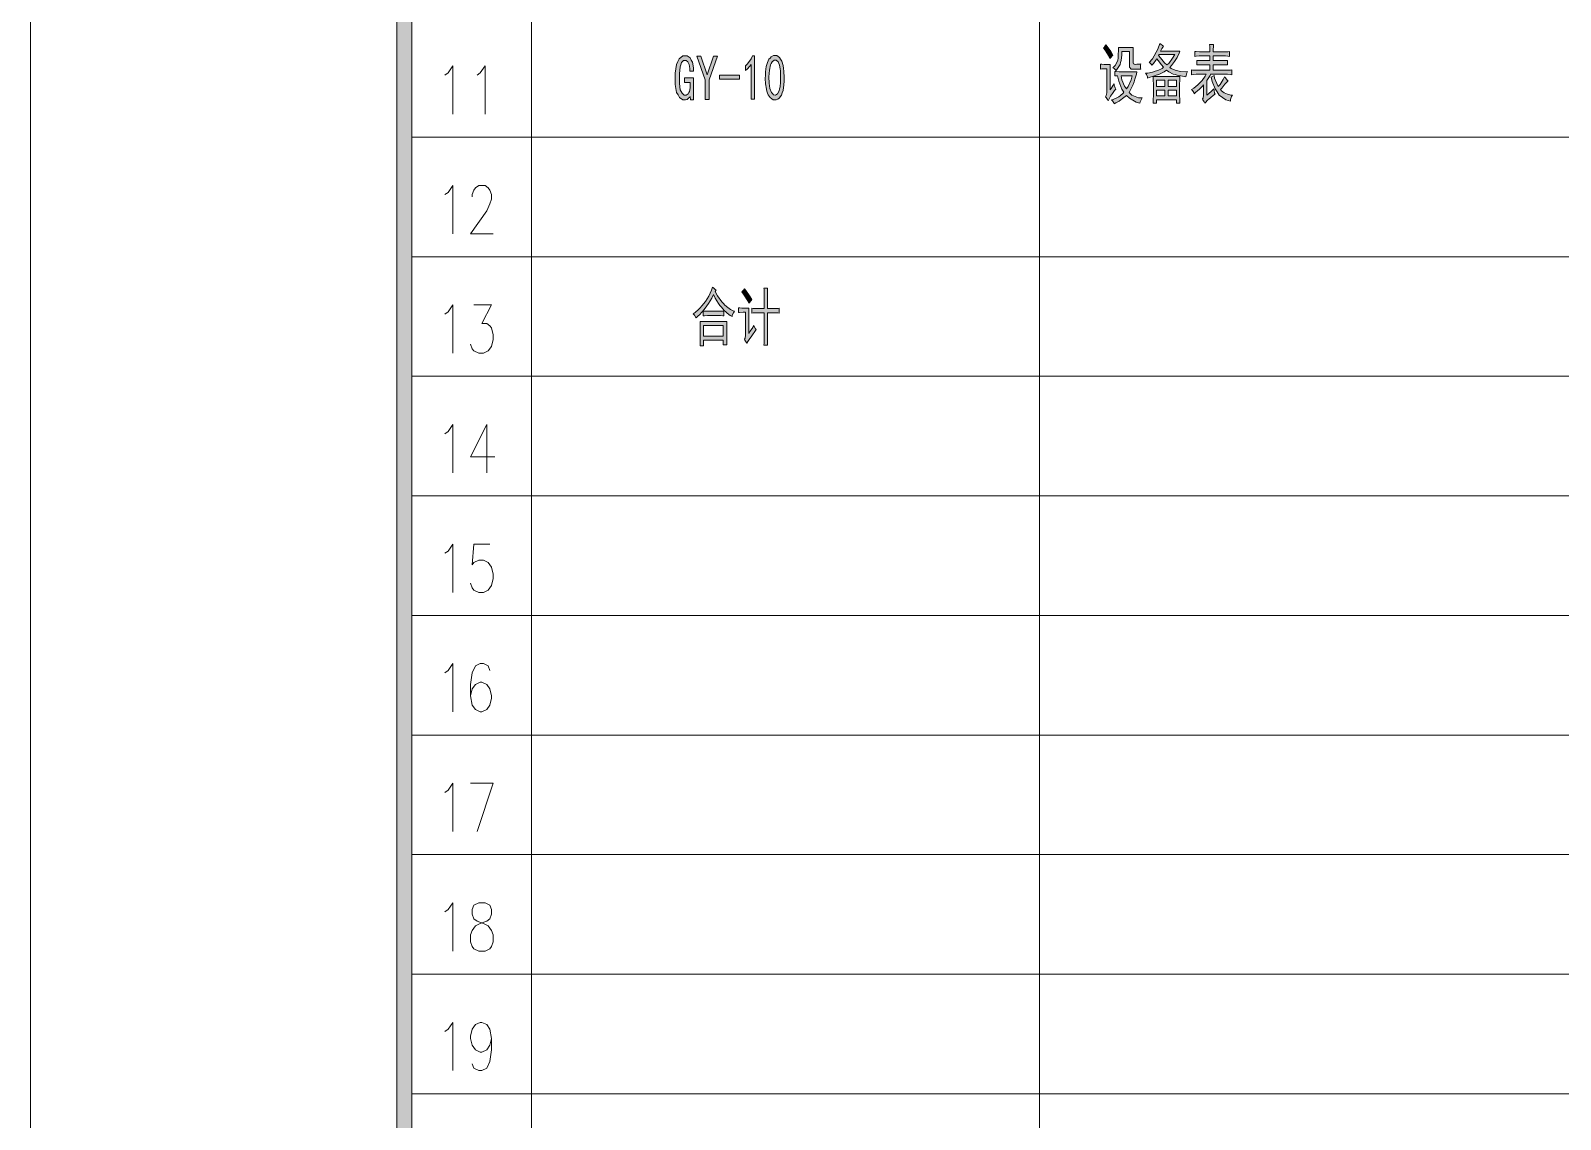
# Model space of a CAD drawing. Header units: millimetres. Extents: x 0 to 207, y 0 to 293.
# Drawn here: x 0 to 100.8, y 76.4 to 148.2 of the extents above; entities that cross this region are included whole.
import ezdxf

# ---------------------------------------------------------------- set-up
doc = ezdxf.new("R2010")
doc.units = ezdxf.units.MM

msp = doc.modelspace()

# ---------------------------------------------------------------- hatches: boundary and pattern name
h = msp.add_hatch(color=0)
h.dxf.hatch_style = 2
h.paths.add_polyline_path([(24.140583, 288.208861), (25.124833, 287.224611), (25.124833, 5.418667), (24.140583, 4.434417)])
h = msp.add_hatch(color=0)
h.dxf.hatch_style = 2
h.paths.add_polyline_path([(70.876583, 147.238861), (70.968306, 147.133028), (71.197611, 146.790833), (71.328139, 146.558), (71.282278, 146.519194), (71.190556, 146.409833), (71.144694, 146.342806), (71.045917, 146.533306), (70.83425, 146.8755), (70.724889, 147.023667), (70.760167, 147.058944), (70.83425, 147.164778)])
h = msp.add_hatch(color=0)
h.paths.add_polyline_path([(73.621194, 145.048111), (73.607083, 145.122194), (73.543583, 145.280944), (73.490667, 145.362083), (73.635306, 145.379722), (73.952806, 145.44675), (74.125667, 145.496139), (74.295, 145.545528), (74.573694, 145.679583), (74.676, 145.760722), (74.541944, 145.919472), (74.323222, 146.201694), (74.235028, 146.325167), (74.164472, 146.226389), (74.002194, 146.011194), (73.910472, 145.894778), (73.857556, 145.961806), (73.765833, 146.053528), (73.7235, 146.078222), (73.949278, 146.325167), (74.305583, 146.949583), (74.432583, 147.323528), (74.492556, 147.274139), (74.6125, 147.189472), (74.676, 147.157722), (74.584278, 147.023667), (74.566639, 146.998972), (74.510194, 146.900194), (74.467861, 146.826111), (75.759028, 146.826111), (75.706111, 146.685), (75.568528, 146.406306), (75.483861, 146.268722), (75.399194, 146.131139), (75.201639, 145.870083), (75.085222, 145.746611), (75.176944, 145.679583), (75.448583, 145.570222), (75.624972, 145.527889), (75.801361, 145.489083), (76.111806, 145.464389), (76.245861, 145.4785), (76.210583, 145.397361), (76.157667, 145.220972), (76.140028, 145.132778), (75.931889, 145.164528), (75.582639, 145.235083), (75.445056, 145.273889), (75.303944, 145.309167), (75.021722, 145.453806), (74.873556, 145.563167), (74.711278, 145.453806), (74.372611, 145.288), (74.196222, 145.231556), (74.016306, 145.171583), (73.730556, 145.079861)])
h.paths.add_polyline_path([(74.351444, 146.543889), (74.474917, 146.378083), (74.746556, 146.060583), (74.89825, 145.912417), (75.021722, 146.01825), (75.275722, 146.360444), (75.409778, 146.593278), (74.386722, 146.593278)])
h = msp.add_hatch(color=0)
h.dxf.hatch_style = 2
h.paths.add_polyline_path([(77.724, 146.776722), (77.724, 146.882556), (77.716944, 147.122444), (77.709889, 147.2565), (77.978, 147.2565), (77.967417, 147.157722), (77.953306, 146.917833), (77.953306, 146.776722), (78.662389, 146.776722), (78.743528, 146.776722), (78.919917, 146.783778), (79.011639, 146.790833), (79.011639, 146.476861), (78.919917, 146.490972), (78.750583, 146.508611), (78.6765, 146.508611), (77.953306, 146.508611), (77.953306, 146.194639), (78.524806, 146.194639), (78.616528, 146.194639), (78.796444, 146.201694), (78.884639, 146.20875), (78.884639, 145.912417), (78.8035, 145.919472), (78.623583, 145.926528), (78.524806, 145.926528), (77.953306, 145.926528), (77.953306, 145.563167), (78.778806, 145.563167), (78.884639, 145.563167), (79.082194, 145.570222), (79.173917, 145.580806), (79.173917, 145.263306), (79.08925, 145.280944), (78.895222, 145.298583), (78.792917, 145.298583), (77.780444, 145.298583), (77.738111, 145.220972), (77.611111, 145.016361), (77.526444, 144.882306), (77.526444, 143.919222), (77.62875, 144.000361), (77.861583, 144.2085), (77.988583, 144.3355), (78.002694, 144.233194), (78.0415, 144.060333), (78.069722, 143.98625), (77.960361, 143.912167), (77.759278, 143.753417), (77.671083, 143.66875), (77.579361, 143.587611), (77.441778, 143.4465), (77.395917, 143.386528), (77.350056, 143.471194), (77.268917, 143.619361), (77.233639, 143.686389), (77.275972, 143.728722), (77.31125, 143.919222), (77.304194, 144.067389), (77.304194, 144.600083), (77.233639, 144.515417), (77.089, 144.363722), (77.014917, 144.293167), (76.937306, 144.222611), (76.782083, 144.085028), (76.700944, 144.018), (76.665667, 144.092083), (76.577472, 144.233194), (76.524556, 144.300222), (76.665667, 144.384889), (76.940833, 144.607139), (77.078417, 144.74825), (77.212472, 144.889361), (77.420611, 145.164528), (77.491167, 145.298583), (76.944361, 145.298583), (76.835, 145.298583), (76.619806, 145.280944), (76.513972, 145.263306), (76.513972, 145.580806), (76.584528, 145.570222), (76.817361, 145.563167), (76.979639, 145.563167), (77.724, 145.563167), (77.724, 145.926528), (77.198361, 145.926528), (77.099583, 145.926528), (76.937306, 145.919472), (76.873806, 145.912417), (76.873806, 146.20875), (76.965528, 146.201694), (77.131333, 146.194639), (77.198361, 146.194639), (77.724, 146.194639), (77.724, 146.508611), (77.141917, 146.508611), (77.032556, 146.508611), (76.827944, 146.490972), (76.736222, 146.476861), (76.736222, 146.808472), (76.820889, 146.790833), (77.053722, 146.776722), (77.198361, 146.776722)])
h = msp.add_hatch(color=0)
h.dxf.hatch_style = 2
h.paths.add_polyline_path([(43.702111, 143.608778), (43.504556, 143.608778), (43.469278, 143.841611), (43.448111, 143.792222), (43.374028, 143.711083), (43.324639, 143.675806), (43.27525, 143.644056), (43.169417, 143.608778), (43.109444, 143.608778), (42.9895, 143.608778), (42.770778, 143.771056), (42.675528, 143.933333), (42.57675, 144.095611), (42.4815, 144.614194), (42.4815, 144.9705), (42.4815, 145.362083), (42.569694, 145.944167), (42.657889, 146.134667), (42.742556, 146.325167), (42.982444, 146.515667), (43.134139, 146.515667), (43.268194, 146.515667), (43.476333, 146.374556), (43.550417, 146.233444), (43.628028, 146.092333), (43.702111, 145.728972), (43.702111, 145.503194), (43.448111, 145.503194), (43.448111, 145.676056), (43.405778, 145.940639), (43.366972, 146.025306), (43.324639, 146.1135), (43.208222, 146.201694), (43.134139, 146.201694), (43.038889, 146.201694), (42.901306, 146.064111), (42.855444, 145.926528), (42.806056, 145.788944), (42.760194, 145.330333), (42.760194, 145.005778), (42.760194, 144.698861), (42.820167, 144.275528), (42.876611, 144.159111), (42.936583, 144.042694), (43.070639, 143.926278), (43.144722, 143.926278), (43.218806, 143.926278), (43.33875, 144.003889), (43.384611, 144.085028), (43.426944, 144.162639), (43.469278, 144.406056), (43.469278, 144.571861), (43.469278, 144.755306), (43.109444, 144.755306), (43.109444, 145.072806), (43.702111, 145.072806)])
h = msp.add_hatch(color=0)
h.dxf.hatch_style = 2
h.paths.add_polyline_path([(45.271972, 146.483917), (44.725167, 144.921111), (44.725167, 143.644056), (44.457056, 143.644056), (44.457056, 144.921111), (43.91025, 146.483917), (44.178361, 146.483917), (44.587583, 145.270361), (44.598167, 145.270361), (45.003861, 146.483917)])
h = msp.add_hatch(color=0)
h.dxf.hatch_style = 2
h.paths.add_polyline_path([(47.490944, 145.951222), (47.416861, 145.841861), (47.222833, 145.63725), (47.109944, 145.534944), (47.109944, 145.852444), (47.254583, 145.993556), (47.490944, 146.325167), (47.586194, 146.515667), (47.723778, 146.515667), (47.723778, 143.661694), (47.490944, 143.661694)])
h = msp.add_hatch(color=0)
h.paths.add_polyline_path([(48.432861, 145.245667), (48.439917, 145.464389), (48.48225, 145.813639), (48.521056, 145.944167), (48.559861, 146.071167), (48.665694, 146.282833), (48.73625, 146.3675), (48.806806, 146.448639), (48.976139, 146.533306), (49.078444, 146.533306), (49.18075, 146.533306), (49.357139, 146.413361), (49.431222, 146.293417), (49.508833, 146.169944), (49.607611, 145.870083), (49.628778, 145.686639), (49.653472, 145.503194), (49.667583, 145.083389), (49.660528, 144.847028), (49.649944, 144.610667), (49.5935, 144.226139), (49.544111, 144.074444), (49.494722, 143.926278), (49.346556, 143.718139), (49.247778, 143.661694), (49.149, 143.601722), (48.951444, 143.615833), (48.852667, 143.686389), (48.753889, 143.756944), (48.612778, 143.943917), (48.573972, 144.056806), (48.531639, 144.173222), (48.475194, 144.420167), (48.457556, 144.547167), (48.439917, 144.677694), (48.425806, 145.026944)])
h.paths.add_polyline_path([(48.676278, 145.344444), (48.658639, 145.118667), (48.67275, 144.709444), (48.700972, 144.533056), (48.729194, 144.353139), (48.824444, 144.099139), (48.891472, 144.025056), (48.9585, 143.950972), (49.096083, 143.92275), (49.166639, 143.968611), (49.233667, 144.014472), (49.335972, 144.194389), (49.367722, 144.331972), (49.399472, 144.469556), (49.431222, 144.769417), (49.431222, 144.931694), (49.431222, 145.090444), (49.424167, 145.386778), (49.417111, 145.520833), (49.406528, 145.651361), (49.353611, 145.894778), (49.311278, 146.000611), (49.268944, 146.109972), (49.152528, 146.222861), (49.078444, 146.226389), (49.004361, 146.229917), (48.877361, 146.124083), (48.820917, 146.01825), (48.768, 145.908889), (48.693917, 145.57375)])
h = msp.add_hatch(color=0)
h.dxf.hatch_style = 2
h.paths.add_polyline_path([(72.644, 145.644306), (72.545222, 145.644306), (72.439389, 145.760722), (72.432333, 145.877139), (72.432333, 146.808472), (71.920806, 146.808472), (71.920806, 146.575639), (71.885528, 146.20875), (71.846722, 146.078222), (71.807917, 145.944167), (71.649167, 145.672528), (71.525694, 145.527889), (71.504528, 145.587861), (71.412806, 145.686639), (71.34225, 145.728972), (71.486889, 145.870083), (71.652694, 146.194639), (71.673861, 146.378083), (71.6915, 146.558), (71.709139, 146.90725), (71.702083, 147.073056), (72.679278, 147.073056), (72.672222, 146.974278), (72.665167, 146.723806), (72.665167, 146.575639), (72.665167, 146.127611), (72.665167, 146.060583), (72.696917, 145.982972), (72.728667, 145.968861), (72.763944, 145.958278), (72.852139, 145.947694), (72.912111, 145.95475), (72.968556, 145.958278), (73.102611, 145.968861), (73.176694, 145.979444), (73.166111, 145.894778), (73.166111, 145.728972), (73.176694, 145.644306)])
h = msp.add_hatch(color=0)
h.dxf.hatch_style = 2
h.paths.add_polyline_path([(46.736, 144.9705), (45.409556, 144.9705), (45.409556, 145.238611), (46.736, 145.238611)])
h = msp.add_hatch(color=0)
h.dxf.hatch_style = 2
h.paths.add_polyline_path([(71.165861, 145.944167), (71.162333, 145.796), (71.155278, 145.464389), (71.155278, 145.280944), (71.155278, 144.268472), (71.229361, 144.36725), (71.359889, 144.568333), (71.412806, 144.667111), (71.426917, 144.582444), (71.486889, 144.409583), (71.525694, 144.317861), (71.451611, 144.219083), (71.314028, 144.028583), (71.247, 143.936861), (71.1835, 143.845139), (71.067083, 143.644056), (71.017694, 143.538222), (70.975361, 143.629944), (70.887167, 143.771056), (70.841306, 143.820444), (70.887167, 143.887472), (70.933028, 144.077972), (70.933028, 144.201444), (70.933028, 145.661944), (70.813083, 145.661944), (70.608472, 145.654889), (70.527333, 145.644306), (70.527333, 145.961806), (70.604944, 145.95475), (70.760167, 145.944167), (70.841306, 145.944167)])
h = msp.add_hatch(color=0)
h.paths.add_polyline_path([(71.458667, 145.4785), (71.550389, 145.471444), (71.758528, 145.464389), (71.874944, 145.464389), (72.922694, 145.464389), (72.887417, 145.312694), (72.792167, 144.984611), (72.728667, 144.808222), (72.668694, 144.628306), (72.502889, 144.275528), (72.400583, 144.102667), (72.584028, 143.926278), (73.014417, 143.746361), (73.257833, 143.735778), (73.211972, 143.661694), (73.141417, 143.488833), (73.12025, 143.386528), (72.869778, 143.464139), (72.42175, 143.718139), (72.224194, 143.901583), (72.150111, 143.834556), (71.970194, 143.689917), (71.864361, 143.612306), (71.758528, 143.534694), (71.53275, 143.404167), (71.412806, 143.354778), (71.388111, 143.421806), (71.299917, 143.545278), (71.236417, 143.60525), (71.363417, 143.637), (71.606833, 143.746361), (71.719722, 143.820444), (71.832611, 143.894528), (72.005472, 144.042694), (72.061917, 144.116778), (71.934917, 144.310806), (71.72325, 144.850556), (71.642111, 145.196278), (71.458667, 145.196278)])
h.paths.add_polyline_path([(72.234778, 144.3355), (72.351194, 144.501306), (72.531111, 144.931694), (72.598139, 145.196278), (71.874944, 145.196278), (71.917278, 144.93875), (72.097194, 144.508361)])
h = msp.add_hatch(color=0)
h.dxf.hatch_style = 2
h.paths.add_polyline_path([(78.002694, 145.213917), (78.0415, 145.041056), (78.182611, 144.681222), (78.281389, 144.501306), (78.397806, 144.631833), (78.605944, 144.949333), (78.697667, 145.132778), (78.750583, 145.055167), (78.874056, 144.914056), (78.941083, 144.850556), (78.891694, 144.822333), (78.775278, 144.720028), (78.711778, 144.642417), (78.64475, 144.561278), (78.507167, 144.384889), (78.433083, 144.282583), (78.489528, 144.201444), (78.662389, 144.070917), (78.778806, 144.028583), (78.895222, 143.982722), (79.110417, 143.926278), (79.209194, 143.919222), (79.156278, 143.8275), (79.092778, 143.629944), (79.082194, 143.520583), (78.785861, 143.619361), (78.351944, 143.926278), (78.217889, 144.134417), (78.080306, 144.342556), (77.879222, 144.822333), (77.815722, 145.0975)])
h = msp.add_hatch(color=0)
h.paths.add_polyline_path([(75.744917, 145.146889), (75.741389, 144.998722), (75.734333, 144.55775), (75.734333, 144.268472), (75.734333, 143.98625), (75.741389, 143.545278), (75.744917, 143.386528), (75.526194, 143.386528), (75.526194, 143.60525), (74.213861, 143.60525), (74.213861, 143.386528), (73.991611, 143.386528), (73.998667, 143.545278), (74.002194, 143.98625), (74.002194, 144.268472), (74.002194, 144.55775), (73.998667, 144.998722), (73.991611, 145.146889)])
h.paths.add_polyline_path([(75.526194, 144.501306), (75.526194, 144.899944), (74.968806, 144.899944), (74.968806, 144.501306)])
h.paths.add_polyline_path([(74.757139, 144.501306), (74.757139, 144.899944), (74.213861, 144.899944), (74.213861, 144.501306)])
h.paths.add_polyline_path([(75.526194, 143.869833), (75.526194, 144.250833), (74.968806, 144.250833), (74.968806, 143.869833)])
h.paths.add_polyline_path([(74.757139, 143.869833), (74.757139, 144.250833), (74.213861, 144.250833), (74.213861, 143.869833)])
h = msp.add_hatch(color=0)
h.dxf.hatch_style = 2
h.paths.add_polyline_path([(45.120278, 130.982861), (45.286083, 130.693583), (45.56125, 130.294944), (45.663556, 130.185583), (45.769389, 130.07975), (45.959889, 129.913944), (46.048083, 129.853972), (46.136278, 129.797528), (46.305611, 129.705806), (46.38675, 129.670528), (46.326778, 129.578806), (46.252694, 129.405944), (46.235056, 129.321278), (46.118639, 129.398889), (45.9105, 129.554111), (45.81525, 129.638778), (45.723528, 129.719917), (45.533028, 129.931583), (45.437778, 130.062111), (45.342528, 130.189111), (45.123806, 130.541889), (45.003861, 130.767667), (44.890972, 130.541889), (44.675778, 130.175), (44.566417, 130.026833), (44.460583, 129.882194), (44.277139, 129.656417), (44.199528, 129.57175), (44.125444, 129.487083), (43.956111, 129.321278), (43.864389, 129.240139), (43.853806, 129.271889), (43.758556, 129.405944), (43.677417, 129.504722), (43.800889, 129.589389), (44.033722, 129.786944), (44.143083, 129.903361), (44.252444, 130.019778), (44.474694, 130.316111), (44.584056, 130.4925), (44.693417, 130.672417), (44.873333, 131.056944), (44.943889, 131.265083), (45.007389, 131.208639), (45.123806, 131.116917), (45.176722, 131.081639)])
h = msp.add_hatch(color=0)
h.dxf.hatch_style = 2
h.paths.add_polyline_path([(47.060556, 131.148667), (47.134639, 131.042833), (47.374528, 130.693583), (47.536806, 130.450167), (47.483889, 130.386667), (47.385111, 130.259667), (47.33925, 130.203222), (47.265167, 130.361972), (47.035861, 130.732389), (46.884167, 130.951111), (46.9265, 130.989917), (47.014694, 131.092222)])
h = msp.add_hatch(color=0)
h.dxf.hatch_style = 2
h.paths.add_polyline_path([(48.351722, 129.853972), (48.351722, 130.683), (48.351722, 130.848806), (48.344667, 131.106333), (48.337611, 131.198056), (48.581028, 131.198056), (48.5775, 131.092222), (48.570444, 130.901722), (48.570444, 130.817056), (48.570444, 129.853972), (49.046694, 129.853972), (49.11725, 129.853972), (49.268944, 129.861028), (49.350083, 129.871611), (49.350083, 129.554111), (49.261889, 129.564694), (49.11725, 129.57175), (49.060806, 129.57175), (48.570444, 129.57175), (48.570444, 127.910167), (48.570444, 127.811389), (48.5775, 127.5715), (48.581028, 127.430389), (48.337611, 127.430389), (48.344667, 127.5715), (48.351722, 127.804333), (48.351722, 127.896056), (48.351722, 129.57175), (47.896639, 129.57175), (47.808444, 129.57175), (47.635583, 129.564694), (47.547389, 129.554111), (47.547389, 129.871611), (47.635583, 129.861028), (47.797861, 129.853972), (47.871944, 129.853972)])
h = msp.add_hatch(color=0)
h.dxf.hatch_style = 2
h.paths.add_polyline_path([(45.374278, 129.670528), (45.466, 129.670528), (45.631806, 129.681111), (45.698833, 129.688167), (45.698833, 129.374194), (45.62475, 129.38125), (45.466, 129.388306), (45.384861, 129.388306), (44.73575, 129.388306), (44.612278, 129.388306), (44.414722, 129.38125), (44.340639, 129.374194), (44.340639, 129.688167), (44.45, 129.681111), (44.647556, 129.670528), (44.73575, 129.670528)])
h = msp.add_hatch(color=0)
h.dxf.hatch_style = 2
h.paths.add_polyline_path([(47.349833, 129.885722), (47.346306, 129.7305), (47.33925, 129.398889), (47.33925, 129.2225), (47.33925, 128.210028), (47.438028, 128.351139), (47.59325, 128.608667), (47.653222, 128.725083), (47.6885, 128.658056), (47.769639, 128.524), (47.8155, 128.4605), (47.490944, 127.994833), (47.413333, 127.885472), (47.268694, 127.670278), (47.198139, 127.560917), (47.159333, 127.638528), (47.081722, 127.769056), (47.049972, 127.829028), (47.088778, 127.896056), (47.124056, 128.093611), (47.117, 128.227667), (47.117, 129.6035), (46.961778, 129.6035), (46.728944, 129.596444), (46.654861, 129.589389), (46.654861, 129.903361), (46.746583, 129.896306), (46.873583, 129.885722), (46.908861, 129.885722)])
h = msp.add_hatch(color=0)
h.paths.add_polyline_path([(45.896389, 128.989667), (45.892861, 128.908528), (45.885806, 128.524), (45.885806, 128.227667), (45.885806, 127.927806), (45.892861, 127.536222), (45.896389, 127.448028), (45.652972, 127.448028), (45.652972, 127.762), (44.361806, 127.762), (44.361806, 127.395111), (44.1325, 127.395111), (44.136028, 127.497417), (44.143083, 127.878417), (44.143083, 128.160639), (44.143083, 128.449917), (44.136028, 128.866194), (44.1325, 128.989667)])
h.paths.add_polyline_path([(45.652972, 128.026583), (45.652972, 128.725083), (44.361806, 128.725083), (44.361806, 128.026583)])

# ---------------------------------------------------------------- linework, layer by layer
at = {"color": 0, "lineweight": 0}
for points in [[(0, 0), (206.918278, 0), (206.918278, 292.643278), (0, 292.643278)], [(24.140583, 288.208861), (25.124833, 287.224611), (25.124833, 5.418667), (24.140583, 4.434417)], [(70.876583, 147.238861), (70.968306, 147.133028), (71.197611, 146.790833), (71.328139, 146.558), (71.282278, 146.519194), (71.190556, 146.409833), (71.144694, 146.342806), (71.045917, 146.533306), (70.83425, 146.8755), (70.724889, 147.023667), (70.760167, 147.058944), (70.83425, 147.164778)], [(73.621194, 145.048111), (73.607083, 145.122194), (73.543583, 145.280944), (73.490667, 145.362083), (73.635306, 145.379722), (73.952806, 145.44675), (74.125667, 145.496139), (74.295, 145.545528), (74.573694, 145.679583), (74.676, 145.760722), (74.541944, 145.919472), (74.323222, 146.201694), (74.235028, 146.325167), (74.164472, 146.226389), (74.002194, 146.011194), (73.910472, 145.894778), (73.857556, 145.961806), (73.765833, 146.053528), (73.7235, 146.078222), (73.949278, 146.325167), (74.305583, 146.949583), (74.432583, 147.323528), (74.492556, 147.274139), (74.6125, 147.189472), (74.676, 147.157722), (74.584278, 147.023667), (74.566639, 146.998972), (74.510194, 146.900194), (74.467861, 146.826111), (75.759028, 146.826111), (75.706111, 146.685), (75.568528, 146.406306), (75.483861, 146.268722), (75.399194, 146.131139), (75.201639, 145.870083), (75.085222, 145.746611), (75.176944, 145.679583), (75.448583, 145.570222), (75.624972, 145.527889), (75.801361, 145.489083), (76.111806, 145.464389), (76.245861, 145.4785), (76.210583, 145.397361), (76.157667, 145.220972), (76.140028, 145.132778), (75.931889, 145.164528), (75.582639, 145.235083), (75.445056, 145.273889), (75.303944, 145.309167), (75.021722, 145.453806), (74.873556, 145.563167), (74.711278, 145.453806), (74.372611, 145.288), (74.196222, 145.231556), (74.016306, 145.171583), (73.730556, 145.079861)], [(77.724, 146.776722), (77.724, 146.882556), (77.716944, 147.122444), (77.709889, 147.2565), (77.978, 147.2565), (77.967417, 147.157722), (77.953306, 146.917833), (77.953306, 146.776722), (78.662389, 146.776722), (78.743528, 146.776722), (78.919917, 146.783778), (79.011639, 146.790833), (79.011639, 146.476861), (78.919917, 146.490972), (78.750583, 146.508611), (78.6765, 146.508611), (77.953306, 146.508611), (77.953306, 146.194639), (78.524806, 146.194639), (78.616528, 146.194639), (78.796444, 146.201694), (78.884639, 146.20875), (78.884639, 145.912417), (78.8035, 145.919472), (78.623583, 145.926528), (78.524806, 145.926528), (77.953306, 145.926528), (77.953306, 145.563167), (78.778806, 145.563167), (78.884639, 145.563167), (79.082194, 145.570222), (79.173917, 145.580806), (79.173917, 145.263306), (79.08925, 145.280944), (78.895222, 145.298583), (78.792917, 145.298583), (77.780444, 145.298583), (77.738111, 145.220972), (77.611111, 145.016361), (77.526444, 144.882306), (77.526444, 143.919222), (77.62875, 144.000361), (77.861583, 144.2085), (77.988583, 144.3355), (78.002694, 144.233194), (78.0415, 144.060333), (78.069722, 143.98625), (77.960361, 143.912167), (77.759278, 143.753417), (77.671083, 143.66875), (77.579361, 143.587611), (77.441778, 143.4465), (77.395917, 143.386528), (77.350056, 143.471194), (77.268917, 143.619361), (77.233639, 143.686389), (77.275972, 143.728722), (77.31125, 143.919222), (77.304194, 144.067389), (77.304194, 144.600083), (77.233639, 144.515417), (77.089, 144.363722), (77.014917, 144.293167), (76.937306, 144.222611), (76.782083, 144.085028), (76.700944, 144.018), (76.665667, 144.092083), (76.577472, 144.233194), (76.524556, 144.300222), (76.665667, 144.384889), (76.940833, 144.607139), (77.078417, 144.74825), (77.212472, 144.889361), (77.420611, 145.164528), (77.491167, 145.298583), (76.944361, 145.298583), (76.835, 145.298583), (76.619806, 145.280944), (76.513972, 145.263306), (76.513972, 145.580806), (76.584528, 145.570222), (76.817361, 145.563167), (76.979639, 145.563167), (77.724, 145.563167), (77.724, 145.926528), (77.198361, 145.926528), (77.099583, 145.926528), (76.937306, 145.919472), (76.873806, 145.912417), (76.873806, 146.20875), (76.965528, 146.201694), (77.131333, 146.194639), (77.198361, 146.194639), (77.724, 146.194639), (77.724, 146.508611), (77.141917, 146.508611), (77.032556, 146.508611), (76.827944, 146.490972), (76.736222, 146.476861), (76.736222, 146.808472), (76.820889, 146.790833), (77.053722, 146.776722), (77.198361, 146.776722)], [(43.702111, 143.608778), (43.504556, 143.608778), (43.469278, 143.841611), (43.448111, 143.792222), (43.374028, 143.711083), (43.324639, 143.675806), (43.27525, 143.644056), (43.169417, 143.608778), (43.109444, 143.608778), (42.9895, 143.608778), (42.770778, 143.771056), (42.675528, 143.933333), (42.57675, 144.095611), (42.4815, 144.614194), (42.4815, 144.9705), (42.4815, 145.362083), (42.569694, 145.944167), (42.657889, 146.134667), (42.742556, 146.325167), (42.982444, 146.515667), (43.134139, 146.515667), (43.268194, 146.515667), (43.476333, 146.374556), (43.550417, 146.233444), (43.628028, 146.092333), (43.702111, 145.728972), (43.702111, 145.503194), (43.448111, 145.503194), (43.448111, 145.676056), (43.405778, 145.940639), (43.366972, 146.025306), (43.324639, 146.1135), (43.208222, 146.201694), (43.134139, 146.201694), (43.038889, 146.201694), (42.901306, 146.064111), (42.855444, 145.926528), (42.806056, 145.788944), (42.760194, 145.330333), (42.760194, 145.005778), (42.760194, 144.698861), (42.820167, 144.275528), (42.876611, 144.159111), (42.936583, 144.042694), (43.070639, 143.926278), (43.144722, 143.926278), (43.218806, 143.926278), (43.33875, 144.003889), (43.384611, 144.085028), (43.426944, 144.162639), (43.469278, 144.406056), (43.469278, 144.571861), (43.469278, 144.755306), (43.109444, 144.755306), (43.109444, 145.072806), (43.702111, 145.072806)], [(45.271972, 146.483917), (44.725167, 144.921111), (44.725167, 143.644056), (44.457056, 143.644056), (44.457056, 144.921111), (43.91025, 146.483917), (44.178361, 146.483917), (44.587583, 145.270361), (44.598167, 145.270361), (45.003861, 146.483917)], [(47.490944, 145.951222), (47.416861, 145.841861), (47.222833, 145.63725), (47.109944, 145.534944), (47.109944, 145.852444), (47.254583, 145.993556), (47.490944, 146.325167), (47.586194, 146.515667), (47.723778, 146.515667), (47.723778, 143.661694), (47.490944, 143.661694)], [(48.432861, 145.245667), (48.439917, 145.464389), (48.48225, 145.813639), (48.521056, 145.944167), (48.559861, 146.071167), (48.665694, 146.282833), (48.73625, 146.3675), (48.806806, 146.448639), (48.976139, 146.533306), (49.078444, 146.533306), (49.18075, 146.533306), (49.357139, 146.413361), (49.431222, 146.293417), (49.508833, 146.169944), (49.607611, 145.870083), (49.628778, 145.686639), (49.653472, 145.503194), (49.667583, 145.083389), (49.660528, 144.847028), (49.649944, 144.610667), (49.5935, 144.226139), (49.544111, 144.074444), (49.494722, 143.926278), (49.346556, 143.718139), (49.247778, 143.661694), (49.149, 143.601722), (48.951444, 143.615833), (48.852667, 143.686389), (48.753889, 143.756944), (48.612778, 143.943917), (48.573972, 144.056806), (48.531639, 144.173222), (48.475194, 144.420167), (48.457556, 144.547167), (48.439917, 144.677694), (48.425806, 145.026944)], [(48.676278, 145.344444), (48.658639, 145.118667), (48.67275, 144.709444), (48.700972, 144.533056), (48.729194, 144.353139), (48.824444, 144.099139), (48.891472, 144.025056), (48.9585, 143.950972), (49.096083, 143.92275), (49.166639, 143.968611), (49.233667, 144.014472), (49.335972, 144.194389), (49.367722, 144.331972), (49.399472, 144.469556), (49.431222, 144.769417), (49.431222, 144.931694), (49.431222, 145.090444), (49.424167, 145.386778), (49.417111, 145.520833), (49.406528, 145.651361), (49.353611, 145.894778), (49.311278, 146.000611), (49.268944, 146.109972), (49.152528, 146.222861), (49.078444, 146.226389), (49.004361, 146.229917), (48.877361, 146.124083), (48.820917, 146.01825), (48.768, 145.908889), (48.693917, 145.57375)], [(72.644, 145.644306), (72.545222, 145.644306), (72.439389, 145.760722), (72.432333, 145.877139), (72.432333, 146.808472), (71.920806, 146.808472), (71.920806, 146.575639), (71.885528, 146.20875), (71.846722, 146.078222), (71.807917, 145.944167), (71.649167, 145.672528), (71.525694, 145.527889), (71.504528, 145.587861), (71.412806, 145.686639), (71.34225, 145.728972), (71.486889, 145.870083), (71.652694, 146.194639), (71.673861, 146.378083), (71.6915, 146.558), (71.709139, 146.90725), (71.702083, 147.073056), (72.679278, 147.073056), (72.672222, 146.974278), (72.665167, 146.723806), (72.665167, 146.575639), (72.665167, 146.127611), (72.665167, 146.060583), (72.696917, 145.982972), (72.728667, 145.968861), (72.763944, 145.958278), (72.852139, 145.947694), (72.912111, 145.95475), (72.968556, 145.958278), (73.102611, 145.968861), (73.176694, 145.979444), (73.166111, 145.894778), (73.166111, 145.728972), (73.176694, 145.644306)], [(74.351444, 146.543889), (74.474917, 146.378083), (74.746556, 146.060583), (74.89825, 145.912417), (75.021722, 146.01825), (75.275722, 146.360444), (75.409778, 146.593278), (74.386722, 146.593278)], [(46.736, 144.9705), (45.409556, 144.9705), (45.409556, 145.238611), (46.736, 145.238611)], [(71.165861, 145.944167), (71.162333, 145.796), (71.155278, 145.464389), (71.155278, 145.280944), (71.155278, 144.268472), (71.229361, 144.36725), (71.359889, 144.568333), (71.412806, 144.667111), (71.426917, 144.582444), (71.486889, 144.409583), (71.525694, 144.317861), (71.451611, 144.219083), (71.314028, 144.028583), (71.247, 143.936861), (71.1835, 143.845139), (71.067083, 143.644056), (71.017694, 143.538222), (70.975361, 143.629944), (70.887167, 143.771056), (70.841306, 143.820444), (70.887167, 143.887472), (70.933028, 144.077972), (70.933028, 144.201444), (70.933028, 145.661944), (70.813083, 145.661944), (70.608472, 145.654889), (70.527333, 145.644306), (70.527333, 145.961806), (70.604944, 145.95475), (70.760167, 145.944167), (70.841306, 145.944167)], [(71.458667, 145.4785), (71.550389, 145.471444), (71.758528, 145.464389), (71.874944, 145.464389), (72.922694, 145.464389), (72.887417, 145.312694), (72.792167, 144.984611), (72.728667, 144.808222), (72.668694, 144.628306), (72.502889, 144.275528), (72.400583, 144.102667), (72.584028, 143.926278), (73.014417, 143.746361), (73.257833, 143.735778), (73.211972, 143.661694), (73.141417, 143.488833), (73.12025, 143.386528), (72.869778, 143.464139), (72.42175, 143.718139), (72.224194, 143.901583), (72.150111, 143.834556), (71.970194, 143.689917), (71.864361, 143.612306), (71.758528, 143.534694), (71.53275, 143.404167), (71.412806, 143.354778), (71.388111, 143.421806), (71.299917, 143.545278), (71.236417, 143.60525), (71.363417, 143.637), (71.606833, 143.746361), (71.719722, 143.820444), (71.832611, 143.894528), (72.005472, 144.042694), (72.061917, 144.116778), (71.934917, 144.310806), (71.72325, 144.850556), (71.642111, 145.196278), (71.458667, 145.196278)], [(78.002694, 145.213917), (78.0415, 145.041056), (78.182611, 144.681222), (78.281389, 144.501306), (78.397806, 144.631833), (78.605944, 144.949333), (78.697667, 145.132778), (78.750583, 145.055167), (78.874056, 144.914056), (78.941083, 144.850556), (78.891694, 144.822333), (78.775278, 144.720028), (78.711778, 144.642417), (78.64475, 144.561278), (78.507167, 144.384889), (78.433083, 144.282583), (78.489528, 144.201444), (78.662389, 144.070917), (78.778806, 144.028583), (78.895222, 143.982722), (79.110417, 143.926278), (79.209194, 143.919222), (79.156278, 143.8275), (79.092778, 143.629944), (79.082194, 143.520583), (78.785861, 143.619361), (78.351944, 143.926278), (78.217889, 144.134417), (78.080306, 144.342556), (77.879222, 144.822333), (77.815722, 145.0975)], [(72.234778, 144.3355), (72.351194, 144.501306), (72.531111, 144.931694), (72.598139, 145.196278), (71.874944, 145.196278), (71.917278, 144.93875), (72.097194, 144.508361)], [(75.744917, 145.146889), (75.741389, 144.998722), (75.734333, 144.55775), (75.734333, 144.268472), (75.734333, 143.98625), (75.741389, 143.545278), (75.744917, 143.386528), (75.526194, 143.386528), (75.526194, 143.60525), (74.213861, 143.60525), (74.213861, 143.386528), (73.991611, 143.386528), (73.998667, 143.545278), (74.002194, 143.98625), (74.002194, 144.268472), (74.002194, 144.55775), (73.998667, 144.998722), (73.991611, 145.146889)], [(74.757139, 144.501306), (74.757139, 144.899944), (74.213861, 144.899944), (74.213861, 144.501306)], [(74.757139, 143.869833), (74.757139, 144.250833), (74.213861, 144.250833), (74.213861, 143.869833)], [(75.526194, 144.501306), (75.526194, 144.899944), (74.968806, 144.899944), (74.968806, 144.501306)], [(75.526194, 143.869833), (75.526194, 144.250833), (74.968806, 144.250833), (74.968806, 143.869833)], [(45.120278, 130.982861), (45.286083, 130.693583), (45.56125, 130.294944), (45.663556, 130.185583), (45.769389, 130.07975), (45.959889, 129.913944), (46.048083, 129.853972), (46.136278, 129.797528), (46.305611, 129.705806), (46.38675, 129.670528), (46.326778, 129.578806), (46.252694, 129.405944), (46.235056, 129.321278), (46.118639, 129.398889), (45.9105, 129.554111), (45.81525, 129.638778), (45.723528, 129.719917), (45.533028, 129.931583), (45.437778, 130.062111), (45.342528, 130.189111), (45.123806, 130.541889), (45.003861, 130.767667), (44.890972, 130.541889), (44.675778, 130.175), (44.566417, 130.026833), (44.460583, 129.882194), (44.277139, 129.656417), (44.199528, 129.57175), (44.125444, 129.487083), (43.956111, 129.321278), (43.864389, 129.240139), (43.853806, 129.271889), (43.758556, 129.405944), (43.677417, 129.504722), (43.800889, 129.589389), (44.033722, 129.786944), (44.143083, 129.903361), (44.252444, 130.019778), (44.474694, 130.316111), (44.584056, 130.4925), (44.693417, 130.672417), (44.873333, 131.056944), (44.943889, 131.265083), (45.007389, 131.208639), (45.123806, 131.116917), (45.176722, 131.081639)], [(47.060556, 131.148667), (47.134639, 131.042833), (47.374528, 130.693583), (47.536806, 130.450167), (47.483889, 130.386667), (47.385111, 130.259667), (47.33925, 130.203222), (47.265167, 130.361972), (47.035861, 130.732389), (46.884167, 130.951111), (46.9265, 130.989917), (47.014694, 131.092222)], [(48.351722, 129.853972), (48.351722, 130.683), (48.351722, 130.848806), (48.344667, 131.106333), (48.337611, 131.198056), (48.581028, 131.198056), (48.5775, 131.092222), (48.570444, 130.901722), (48.570444, 130.817056), (48.570444, 129.853972), (49.046694, 129.853972), (49.11725, 129.853972), (49.268944, 129.861028), (49.350083, 129.871611), (49.350083, 129.554111), (49.261889, 129.564694), (49.11725, 129.57175), (49.060806, 129.57175), (48.570444, 129.57175), (48.570444, 127.910167), (48.570444, 127.811389), (48.5775, 127.5715), (48.581028, 127.430389), (48.337611, 127.430389), (48.344667, 127.5715), (48.351722, 127.804333), (48.351722, 127.896056), (48.351722, 129.57175), (47.896639, 129.57175), (47.808444, 129.57175), (47.635583, 129.564694), (47.547389, 129.554111), (47.547389, 129.871611), (47.635583, 129.861028), (47.797861, 129.853972), (47.871944, 129.853972)], [(45.374278, 129.670528), (45.466, 129.670528), (45.631806, 129.681111), (45.698833, 129.688167), (45.698833, 129.374194), (45.62475, 129.38125), (45.466, 129.388306), (45.384861, 129.388306), (44.73575, 129.388306), (44.612278, 129.388306), (44.414722, 129.38125), (44.340639, 129.374194), (44.340639, 129.688167), (44.45, 129.681111), (44.647556, 129.670528), (44.73575, 129.670528)], [(47.349833, 129.885722), (47.346306, 129.7305), (47.33925, 129.398889), (47.33925, 129.2225), (47.33925, 128.210028), (47.438028, 128.351139), (47.59325, 128.608667), (47.653222, 128.725083), (47.6885, 128.658056), (47.769639, 128.524), (47.8155, 128.4605), (47.490944, 127.994833), (47.413333, 127.885472), (47.268694, 127.670278), (47.198139, 127.560917), (47.159333, 127.638528), (47.081722, 127.769056), (47.049972, 127.829028), (47.088778, 127.896056), (47.124056, 128.093611), (47.117, 128.227667), (47.117, 129.6035), (46.961778, 129.6035), (46.728944, 129.596444), (46.654861, 129.589389), (46.654861, 129.903361), (46.746583, 129.896306), (46.873583, 129.885722), (46.908861, 129.885722)], [(45.896389, 128.989667), (45.892861, 128.908528), (45.885806, 128.524), (45.885806, 128.227667), (45.885806, 127.927806), (45.892861, 127.536222), (45.896389, 127.448028), (45.652972, 127.448028), (45.652972, 127.762), (44.361806, 127.762), (44.361806, 127.395111), (44.1325, 127.395111), (44.136028, 127.497417), (44.143083, 127.878417), (44.143083, 128.160639), (44.143083, 128.449917), (44.136028, 128.866194), (44.1325, 128.989667)], [(45.652972, 128.026583), (45.652972, 128.725083), (44.361806, 128.725083), (44.361806, 128.026583)], [(29.534556, 90.674472), (29.217056, 90.522778), (29.111222, 90.219389), (29.111222, 89.916), (29.217056, 89.612611), (29.428722, 89.460917), (29.852056, 89.309222), (30.169556, 89.157528), (30.38475, 88.854139), (30.490583, 88.55075), (30.490583, 88.095667), (30.38475, 87.792278), (30.278917, 87.640583), (29.957889, 87.488889), (29.534556, 87.488889), (29.217056, 87.640583), (29.111222, 87.792278), (29.005389, 88.095667), (29.005389, 88.55075), (29.111222, 88.854139), (29.322889, 89.157528), (29.640389, 89.309222), (30.063722, 89.460917), (30.278917, 89.612611), (30.38475, 89.916), (30.38475, 90.219389), (30.278917, 90.522778), (29.957889, 90.674472)]]:
    msp.add_lwpolyline(points, close=True, dxfattribs=at)
for points in [[(33.009417, 242.637028), (33.009417, 15.889111)], [(66.509194, 242.637028), (66.509194, 15.889111)], [(27.305, 145.245667), (27.516667, 145.397361), (27.837694, 145.852444), (27.837694, 142.666861)], [(29.428722, 145.245667), (29.640389, 145.397361), (29.957889, 145.852444), (29.957889, 142.666861)], [(25.124833, 141.149917), (201.9935, 141.149917)], [(27.305, 137.361083), (27.516667, 137.512778), (27.837694, 137.967861), (27.837694, 134.785806)], [(29.111222, 137.209389), (29.111222, 137.361083), (29.217056, 137.664472), (29.322889, 137.816167), (29.534556, 137.967861), (29.957889, 137.967861), (30.169556, 137.816167), (30.278917, 137.664472), (30.38475, 137.361083), (30.38475, 137.061222), (30.278917, 136.757833), (30.063722, 136.30275), (29.005389, 134.785806), (30.490583, 134.785806)], [(25.124833, 133.265333), (201.9935, 133.265333)], [(27.305, 129.480028), (27.516667, 129.631722), (27.837694, 130.086806), (27.837694, 126.90475)], [(29.217056, 130.086806), (30.38475, 130.086806), (29.746222, 128.87325), (30.063722, 128.87325), (30.278917, 128.721556), (30.38475, 128.569861), (30.490583, 128.114778), (30.490583, 127.811389), (30.38475, 127.356306), (30.169556, 127.052917), (29.852056, 126.90475), (29.534556, 126.90475), (29.217056, 127.052917), (29.111222, 127.204611), (29.005389, 127.508)], [(25.124833, 125.384278), (201.9935, 125.384278)], [(27.305, 121.598972), (27.516667, 121.750667), (27.837694, 122.202222), (27.837694, 119.020167)], [(30.063722, 122.202222), (29.005389, 120.082028), (30.596417, 120.082028)], [(30.063722, 122.202222), (30.063722, 119.020167)], [(25.124833, 117.499694), (201.9935, 117.499694)], [(27.305, 113.714389), (27.516667, 113.866083), (27.837694, 114.321167), (27.837694, 111.139111)], [(30.278917, 114.321167), (29.217056, 114.321167), (29.111222, 112.955917), (29.217056, 113.107611), (29.534556, 113.259306), (29.852056, 113.259306), (30.169556, 113.107611), (30.38475, 112.804222), (30.490583, 112.349139), (30.490583, 112.04575), (30.38475, 111.594194), (30.169556, 111.290806), (29.852056, 111.139111), (29.534556, 111.139111), (29.217056, 111.290806), (29.111222, 111.4425), (29.005389, 111.745889)], [(25.124833, 109.618639), (201.9935, 109.618639)], [(27.305, 105.833333), (27.516667, 105.985028), (27.837694, 106.440111), (27.837694, 103.254528)], [(30.278917, 105.985028), (30.169556, 106.288417), (29.852056, 106.440111), (29.640389, 106.440111), (29.322889, 106.288417), (29.111222, 105.833333), (29.005389, 105.074861), (29.005389, 104.316389), (29.111222, 103.709611), (29.322889, 103.406222), (29.640389, 103.254528), (29.746222, 103.254528), (30.063722, 103.406222), (30.278917, 103.709611), (30.38475, 104.164694), (30.38475, 104.316389), (30.278917, 104.771472), (30.063722, 105.074861), (29.746222, 105.226556), (29.640389, 105.226556), (29.322889, 105.074861), (29.111222, 104.771472), (29.005389, 104.316389)], [(25.124833, 101.734056), (201.9935, 101.734056)], [(27.305, 97.94875), (27.516667, 98.100444), (27.837694, 98.555528), (27.837694, 95.373472)], [(29.005389, 98.555528), (30.490583, 98.555528), (29.428722, 95.373472)], [(25.124833, 93.853), (201.9935, 93.853)], [(27.305, 90.067694), (27.516667, 90.219389), (27.837694, 90.674472), (27.837694, 87.488889)], [(25.124833, 85.971944), (201.9935, 85.971944)], [(27.305, 82.183111), (27.516667, 82.334806), (27.837694, 82.789889), (27.837694, 79.607833)], [(30.38475, 81.728028), (30.278917, 81.276472), (30.063722, 80.973083), (29.746222, 80.821389), (29.640389, 80.821389), (29.322889, 80.973083), (29.111222, 81.276472), (29.005389, 81.728028), (29.005389, 81.879722), (29.111222, 82.334806), (29.322889, 82.638194), (29.640389, 82.789889), (29.746222, 82.789889), (30.063722, 82.638194), (30.278917, 82.334806), (30.38475, 81.728028), (30.38475, 80.973083), (30.278917, 80.214611), (30.063722, 79.759528), (29.746222, 79.607833), (29.534556, 79.607833), (29.217056, 79.759528), (29.111222, 80.062917)], [(25.124833, 78.087361), (201.9935, 78.087361)]]:
    msp.add_lwpolyline(points, dxfattribs=at)

doc.saveas('drawing.dxf')
